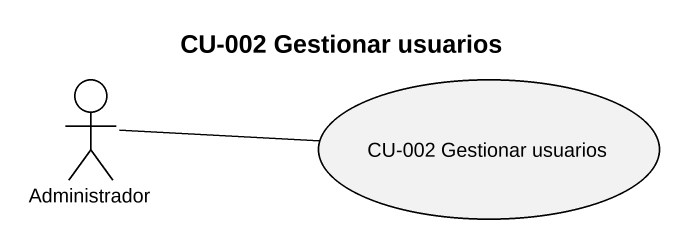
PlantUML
@startuml
title CU-002 Gestionar usuarios
actor Administrador
usecase "CU-002 Gestionar usuarios" as CU_002_Gestionar_usuarios
CU_002_Gestionar_usuarios -left- Administrador
@enduml
